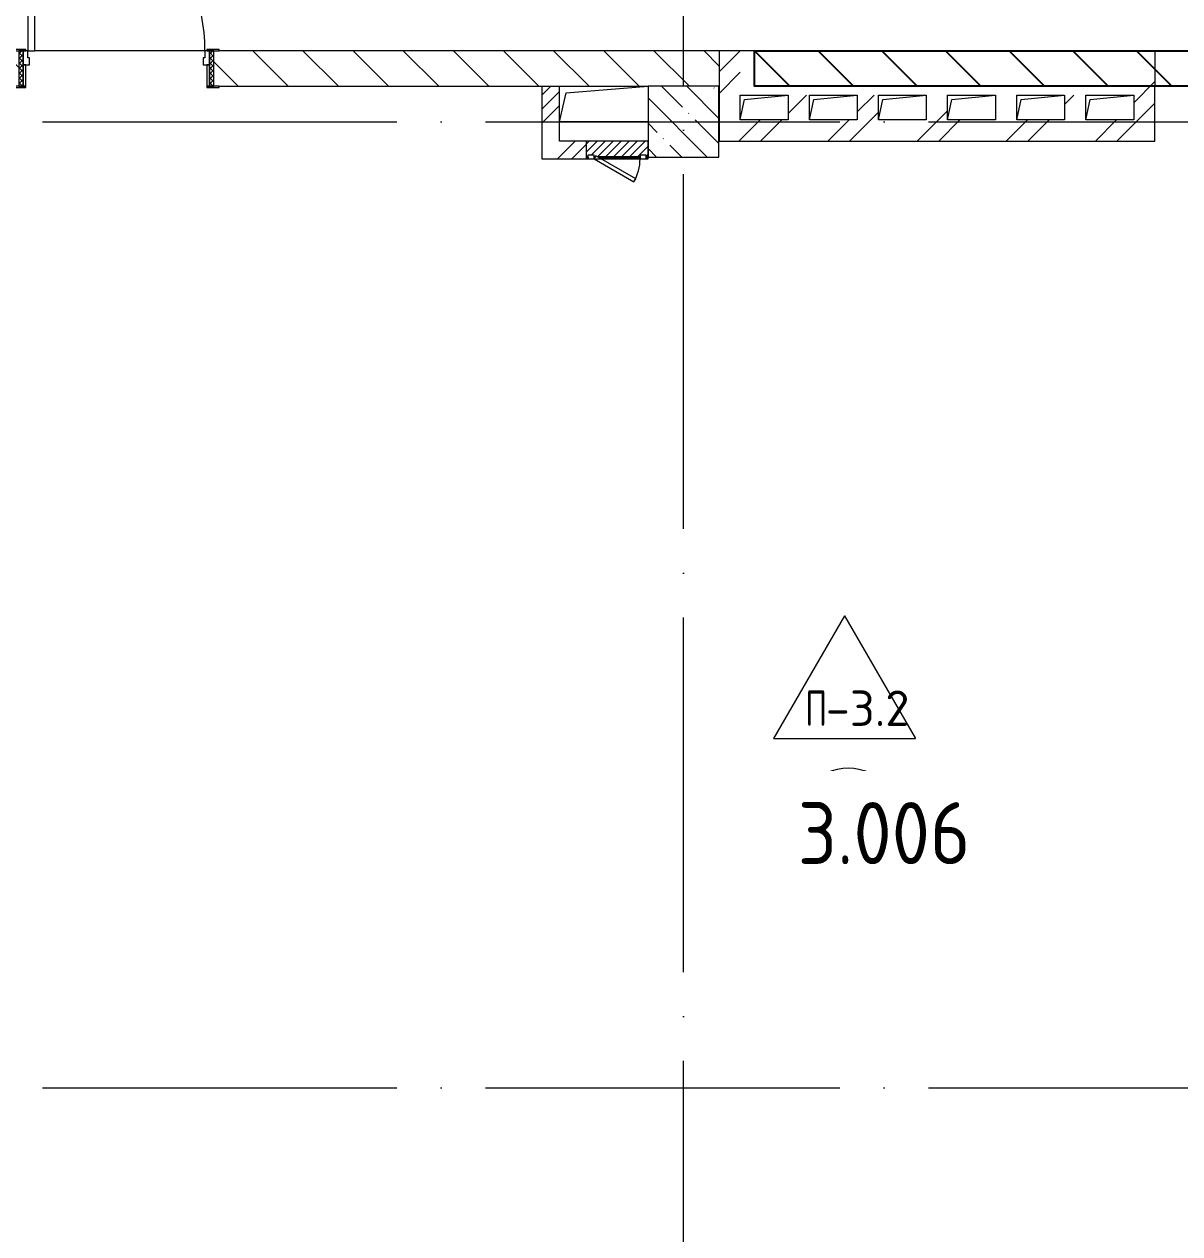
# Model space of a CAD drawing. Header units: millimetres. Extents: x -68946 to 288321, y -402657 to 324925.
# Drawn here: x 43142 to 49662, y -214540 to -207716 of the extents above; entities that cross this region are included whole.
import ezdxf

# ---------------------------------------------------------------- set-up
doc = ezdxf.new("R2010")
doc.units = ezdxf.units.MM
doc.linetypes.add('ADSK_Линия сетки', pattern=[2500, 2000, -250, 0, -250])
for name, color, linetype, lineweight in [('A-AREA-____-IDEN', 250, 'Continuous', 9), ('A-DETL-GENF-OTLN', 250, 'Continuous', 5), ('A-DOOR-____-MCUT', 250, 'Continuous', 5), ('A-DOOR-____-OTLN', 250, 'Continuous', 5), ('A-DOOR-FRAM-MCUT', 31, 'Continuous', 5), ('A-DOOR-FRAM-OTLN', 31, 'Continuous', 5), ('A-FLOR-____-IDEN', 11, 'Continuous', 9), ('A-FLOR-____-OTLN', 192, 'Continuous', 9), ('A-GENM-____-MCUT', 250, 'Continuous', 25), ('A-GENM-____-OTLN', 250, 'Continuous', 9), ('A-GLAZ-____-OTLN', 250, 'Continuous', 5), ('A-WALL-____-MCUT', 250, 'Continuous', 13), ('A-WALL-____-PATT', 250, 'Continuous', 13), ('S-COLS-____-MCUT', 250, 'Continuous', 25), ('S-COLS-____-OTLN', 250, 'Continuous', 9), ('S-GRID-____-OTLN', 250, 'Continuous', 9)]:
    doc.layers.add(name, color=color, linetype=linetype, lineweight=lineweight)
doc.styles.add('ISOCPEUR_1', font='isocpeur.ttf', dxfattribs={"width": 0.9, "height": 250})
doc.styles.add('ISOCPEUR_2', font='isocpeur.ttf', dxfattribs={"height": 160})
pattern_1 = [(45, (-3188.22, -259241.4), (-224.5064, 224.5064), []), (45, (-3108.85, -259241.4), (0, 449.0128), []), (45, (-3267.6, -259241.4), (0, 449.0128), [])]
pattern_2 = [(45, (-3188.22, -259241.4), (-251.4472, 251.4472), []), (45, (-3188.22, -258860.4), (-251.4472, 251.4472), [])]

# ---------------------------------------------------------------- blocks, each defined once
blk = doc.blocks.new('Дверь_СКБ_1Ст_Внутренняя - Д-8_2п_1100x2100h_Кабинет директора_ Канцелярия_ Бухгалтерия_ Кабинеты заместителей директора_ Кабинет организатора внеклассной и внешкольной-41904973-АР1_Маркировочный план 3 этажа')
at = {"layer": 'A-DOOR-____-OTLN'}
h = blk.add_hatch(dxfattribs=at)
h.set_pattern_fill('FP_3', color=256, style=0, pattern_type=2)
h.set_pattern_definition([(135, (1751.41, 164.685), (-14.14214, -14.14214), []), (225, (1751.41, 164.685), (14.14214, -14.14214), [])])
h.paths.add_polyline_path([(537.5, -100), (562.5, -100), (562.5, 100), (537.5, 100), (537.5, 95.5)])
at = {"layer": 'A-DOOR-FRAM-OTLN'}
h = blk.add_hatch(dxfattribs=at)
h.set_pattern_fill('FP_4', color=256, style=0, pattern_type=2)
h.set_pattern_definition([(45, (-371.384, 164.685), (-14.1421, 14.1421), []), (135, (-371.384, 164.685), (-14.1421, -14.1421), [])])
h.paths.add_polyline_path([(-537.5, -100), (-512.5, -100), (-512.5, 100), (-537.5, 100)])
at = {"layer": 'A-DOOR-____-MCUT'}
for p, q in [((-487.5, 1100), (-487.5, 100)), ((-447.5, 1100), (-487.5, 1100)), ((-447.5, 100), (-447.5, 1100)), ((-487.5, 100), (-447.5, 100))]:
    blk.add_line(p, q, dxfattribs=at)
at = {"layer": 'A-DOOR-____-OTLN'}
blk.add_arc((-487.5, 100), 1000, 360, 90, dxfattribs=at)
at = {"layer": 'A-DOOR-FRAM-MCUT'}
for p, q in [((-497.5, 108), (-567.5, 108)), ((-567.5, 108), (-567.5, 100)), ((-567.5, 100), (-497.5, 100)), ((-512.5, 100), (-537.5, 100)), ((-537.5, 100), (-537.5, -100)), ((-487.5, 100), (-512.5, 100)), ((-512.5, 100), (-512.5, 20)), ((-512.5, -100), (-512.5, 100)), ((-497.5, 100), (-512.5, 100)), ((-512.5, 100), (-512.5, 99)), ((-512.5, 99), (-497.5, 99)), ((-497.5, 100), (-497.5, 108)), ((-497.5, 99), (-497.5, 100)), ((-487.5, 60), (-487.5, 100)), ((512.5, 100), (512.5, 60)), ((537.5, 100), (512.5, 100)), ((592.5, 108), (522.5, 108)), ((522.5, 108), (522.5, 100)), ((537.5, 100), (522.5, 100)), ((522.5, 100), (522.5, 99)), ((522.5, 100), (592.5, 100)), ((522.5, 99), (537.5, 99)), ((537.5, 20), (537.5, 100)), ((562.5, 100), (537.5, 100)), ((537.5, 100), (537.5, -100)), ((537.5, 99), (537.5, 100)), ((562.5, -100), (562.5, 100)), ((592.5, 100), (592.5, 108)), ((-512.5, 20), (-477.5, 20)), ((-497.5, 20), (-512.5, 20)), ((-512.5, 20), (-512.5, -100)), ((-497.5, -100), (-497.5, 20)), ((-477.5, 60), (-487.5, 60)), ((-477.5, 20), (-477.5, 60)), ((512.5, 60), (502.5, 60)), ((502.5, 60), (502.5, 20)), ((502.5, 20), (537.5, 20)), ((537.5, 20), (522.5, 20)), ((522.5, 20), (522.5, -100)), ((537.5, -100), (537.5, 20)), ((-497.5, -100), (-567.5, -100)), ((-567.5, -100), (-567.5, -108)), ((-567.5, -108), (-497.5, -108)), ((-537.5, -100), (-512.5, -100)), ((-512.5, -100), (-497.5, -100)), ((-497.5, -108), (-497.5, -100)), ((522.5, -100), (537.5, -100)), ((592.5, -100), (522.5, -100)), ((522.5, -100), (522.5, -108)), ((522.5, -108), (592.5, -108)), ((537.5, -100), (562.5, -100)), ((592.5, -108), (592.5, -100))]:
    blk.add_line(p, q, dxfattribs=at)
blk = doc.blocks.new('_Wn_-As_OpeningMEP_floor__Rectangular - _Wn_-As_OpeningMEP_floor__Rectangular-32466847-АР1_Маркировочный план 3 этажа')
at = {"layer": 'A-DETL-GENF-OTLN', "lineweight": 5}
for p, q in [((-212.2, 112.2), (250, 150)), ((-250, -50), (-212.2, 112.2))]:
    blk.add_line(p, q, dxfattribs=at)
blk = doc.blocks.new('_Wn_-As_OpeningMEP_floor__Rectangular - _Wn_-As_OpeningMEP_floor__Rectangular-V44-АР1_Маркировочный план 3 этажа')
at = {"layer": 'A-DETL-GENF-OTLN', "lineweight": 5}
for p, q in [((-134.4, -17.2), (-110.5, 95.5)), ((-110.5, 95.5), (135, 120))]:
    blk.add_line(p, q, dxfattribs=at)
blk = doc.blocks.new('_Wn_-As_OpeningMEP_floor__Rectangular - _Wn_-As_OpeningMEP_floor__Rectangular-32466859-АР1_Маркировочный план 3 этажа')
at = {"layer": 'A-DETL-GENF-OTLN', "lineweight": 5}
for p, q in [((-135, -20), (-110.5, 95.5)), ((-110.5, 95.5), (135, 120))]:
    blk.add_line(p, q, dxfattribs=at)
blk = doc.blocks.new('_Wn_-As_OpeningMEP_floor__Rectangular - _Wn_-As_OpeningMEP_floor__Rectangular-V45-АР1_Маркировочный план 3 этажа')
at = {"layer": 'A-DETL-GENF-OTLN', "lineweight": 5}
for p, q in [((-135, -20), (-110.5, 95.5)), ((-110.5, 95.5), (135, 120))]:
    blk.add_line(p, q, dxfattribs=at)
blk = doc.blocks.new('BSC_Колонна _Прямоугольная - 400x400-V58-АР1_Маркировочный план 3 этажа')
at = {"layer": 'S-COLS-____-OTLN', "lineweight": 5}
h = blk.add_hatch(dxfattribs=at)
h.set_pattern_fill('FP_32', color=256, style=0, pattern_type=2)
h.set_pattern_definition([(135, (-50049.98, -50975), (-142.5619, -142.5619), []), (135, (-49907.42, -50975), (-142.5619, -142.5619), [252.016, -50.403, 3.353, -47.05])])
h.paths.add_polyline_path([(200, -200), (200, 200), (-200, 200), (-200, -200)])
at = {"layer": 'S-COLS-____-MCUT', "lineweight": 5}
for p, q in [((200, 200), (-200, 200)), ((-200, 200), (-200, -109)), ((200, -200), (200, 200)), ((-200, -109), (-200, -199)), ((-200, -200), (200, -200))]:
    blk.add_line(p, q, dxfattribs=at)
blk = doc.blocks.new('АР_Люк - ЛРС_ВК_350х400_наружный_NCS S 1000-N-42749090-АР1_Маркировочный план 3 этажа')
at = {"layer": 'A-DOOR-____-OTLN'}
h = blk.add_hatch(dxfattribs=at)
h.set_pattern_fill('FP_54', color=256, style=0, pattern_type=2)
h.set_pattern_definition([(45, (125, 0), (-22.6274, 22.6274), [])])
h.paths.add_polyline_path([(-5, 50), (-5, 30), (-40, 30), (-40, 50), (-50, 50), (-50, -50), (300, -50), (300, 50), (290, 50), (290, 47.1), (275.5, 43), (290, 43), (290, 30), (255, 30), (255, 37.1), (265, 40), (255, 41), (255, 50), (250, 50), (249.2, 40), (245, 32.7), (215, 50), (19.8, 50)])
at = {"layer": 'A-DETL-GENF-OTLN', "lineweight": 5}
for p, q in [((300, 50), (-50, 50)), ((-50, 50), (-50, -50)), ((300, -50), (300, 50)), ((-50, -50), (300, -50))]:
    blk.add_line(p, q, dxfattribs=at)
at = {"layer": 'A-DOOR-____-MCUT', "lineweight": 5}
for p, q in [((29.8, 180), (19.8, 162.7)), ((19.8, 162.7), (245, 32.7)), ((255, 50), (29.8, 180)), ((-5, 50), (-40, 50)), ((-40, 50), (-40, 30)), ((-40, 30), (-5, 30)), ((-5, 30), (-5, 50)), ((245, 32.7), (255, 50)), ((290, 50), (255, 50)), ((255, 50), (255, 30)), ((255, 30), (290, 30)), ((290, 30), (290, 50))]:
    blk.add_line(p, q, dxfattribs=at)
blk.add_arc((255, 50), 260, 150, 180, dxfattribs=at)
at = {"layer": 'A-DOOR-____-OTLN'}
blk.add_line((255, 50), (29.8, 180), dxfattribs=at)
blk = doc.blocks.new('ASML_АР_Отделка Люка - ВО Отделка люков_Грунтовка 0_Шпатлевка 0_Окраска 0_0-42723977-АР1_Маркировочный план 3 этажа')
at = {"layer": 'A-GENM-____-MCUT', "lineweight": 5}
for p, q in [((-165, 3), (-175, 3)), ((-175, 3), (-175, 0)), ((102.1, 3), (-130, 3)), ((130, 3), (126, 3)), ((175, 3), (165, 3)), ((175, 0), (175, 3)), ((-175, 0), (-165, 0)), ((-130, 0), (107.3, 0)), ((124.2, 0), (130, 0)), ((165, 0), (175, 0))]:
    blk.add_line(p, q, dxfattribs=at)
blk = doc.blocks.new('AAR_СКБ_Марка_Помещения_мал - Номер-28977439-АР1_Маркировочный план 3 этажа')
at = {"layer": 'A-AREA-____-IDEN'}
blk.add_circle((-0.028, 0), 3, dxfattribs=at)
blk = doc.blocks.new('AAR_СКБ_Марка_Перекрытия - Марка пола-17325028-АР1_Маркировочный план 3 этажа')
at = {"layer": 'A-FLOR-____-IDEN'}
for p, q in [((0, 6.932), (-4.002, 0)), ((0, 6.932), (4.002, 0)), ((-4.002, 0), (4.002, 0))]:
    blk.add_line(p, q, dxfattribs=at)

msp = doc.modelspace()

# ---------------------------------------------------------------- hatches: boundary and pattern name
h = msp.add_hatch()
h.set_pattern_fill('ANSI31', color=256, scale=80, angle=90)
h.set_pattern_definition([(135, (47261.5, -207866.4), (-179.605, -179.605), [])])
h.paths.add_polyline_path([(49911.8153, -208066.3886), (47261.4885, -208066.3886), (47261.4885, -207866.3886), (49911.8153, -207866.3886)])
at = {"layer": 'A-WALL-____-PATT', "lineweight": 15, "true_color": 0x000000}
h = msp.add_hatch(dxfattribs=at)
h.set_pattern_fill('FP_1', color=18, style=0, pattern_type=2)
h.set_pattern_definition([(135, (-3188.22, -259241.39), (-141.42136, -141.42136), [])])
h.paths.add_polyline_path([(46161.7257, -208066.3892), (46161.7763, -208066.3886), (47062.3763, -208066.3886), (47061.7544, -207866.3892), (44211.7763, -207866.3892), (44211.7763, -208066.3892), (46061.7763, -208066.3892)])
h.paths.add_polyline_path([(41961.7763, -208066.3892), (43111.7763, -208066.3886), (43111.7763, -207866.3892), (41961.7763, -207866.3892)])
h = msp.add_hatch(dxfattribs=at)
h.set_pattern_fill('FP_2', color=18, style=0, pattern_type=2)
h.set_pattern_definition(pattern_2)
h.paths.add_polyline_path([(47181.7763, -208256.3886), (47182.3763, -208256.3886), (47182.3763, -207866.3886), (47062.3766, -207866.3892), (47062.3763, -208256.3886), (47151.7298, -208256.3886)])
h = msp.add_hatch(dxfattribs=at)
h.set_pattern_fill('FP_2', color=18, style=0, pattern_type=2)
h.set_pattern_definition(pattern_2)
h.paths.add_polyline_path([(49521.8153, -208256.3886), (49521.8153, -207866.3886), (49401.8156, -207866.3892), (49401.8153, -208256.3886), (49521.7763, -208256.3886)])
h = msp.add_hatch(dxfattribs=at)
h.set_pattern_fill('FP_9', color=18, style=0, pattern_type=2)
h.set_pattern_definition(pattern_1)
h.paths.add_polyline_path([(46062.0636, -208475.3886), (46161.7763, -208475.3886), (46161.7257, -208066.3892), (46061.7763, -208067.546), (46061.7763, -208475.3886)])
h = msp.add_hatch(dxfattribs=at)
h.set_pattern_fill('FP_2', color=18, style=0, pattern_type=2)
h.set_pattern_definition(pattern_2)
h.paths.add_polyline_path([(47571.7763, -208256.3886), (47571.7763, -208116.3886), (47451.7763, -208116.3886), (47451.7763, -208256.3886)])
h = msp.add_hatch(dxfattribs=at)
h.set_pattern_fill('FP_2', color=18, style=0, pattern_type=2)
h.set_pattern_definition(pattern_2)
h.paths.add_polyline_path([(47841.7764, -208256.3886), (47961.7763, -208256.3886), (47961.7763, -208116.3886), (47841.7763, -208116.3886), (47841.7763, -208237.8127)])
h = msp.add_hatch(dxfattribs=at)
h.set_pattern_fill('FP_2', color=18, style=0, pattern_type=2)
h.set_pattern_definition(pattern_2)
h.paths.add_polyline_path([(48305.1684, -208256.3886), (48351.7763, -208256.3886), (48351.776, -208116.3886), (48231.7763, -208116.3886), (48231.7763, -208256.3886)])
h = msp.add_hatch(dxfattribs=at)
h.set_pattern_fill('FP_2', color=18, style=0, pattern_type=2)
h.set_pattern_definition(pattern_2)
h.paths.add_polyline_path([(49011.7763, -208256.3886), (49131.7763, -208256.3886), (49131.7763, -208116.3886), (49011.7763, -208116.3886), (49011.7763, -208227.4837)])
h = msp.add_hatch(dxfattribs=at)
h.set_pattern_fill('FP_2', color=18, style=0, pattern_type=2)
h.set_pattern_definition(pattern_2)
h.paths.add_polyline_path([(47062.3763, -208376.3886), (49521.8153, -208376.3577), (49521.7763, -208256.3886), (47062.3763, -208256.3892), (47062.3763, -208293.2956)])
h = msp.add_hatch(dxfattribs=at)
h.set_pattern_fill('FP_9', color=18, style=0, pattern_type=2)
h.set_pattern_definition(pattern_1)
h.paths.add_polyline_path([(46167.4638, -208475.3886), (46311.7544, -208475.3886), (46311.7544, -208375.3886), (46161.7763, -208375.3886), (46161.7763, -208475.3886)])

# ---------------------------------------------------------------- linework, layer by layer
msp.add_lwpolyline([(49911.8153, -208066.3886), (47261.4885, -208066.3886), (47261.4885, -207866.3886), (49911.8153, -207866.3886)], close=True)
at = {"layer": 'A-FLOR-____-OTLN', "color": 18, "lineweight": 5, "true_color": 0x000000}
for p, q in [((44161.7763, -207866.3892), (43201.7763, -207866.3892)), ((46661.7544, -208266.3886), (46161.7763, -208266.3886))]:
    msp.add_line(p, q, dxfattribs=at)
at = {"layer": 'A-WALL-____-MCUT', "color": 18, "lineweight": 15, "true_color": 0x000000}
for p, q in [((47062.3763, -207866.3892), (44241.7763, -207866.3892)), ((47062.3763, -207866.3886), (47062.3763, -208376.3886)), ((49521.8153, -207866.3886), (47062.3763, -207866.3886)), ((49881.8153, -207866.3892), (49521.8153, -207866.3892)), ((49521.8153, -207866.3892), (49521.8153, -208066.3892)), ((44241.7763, -208066.3892), (46661.7544, -208066.3892)), ((46061.7763, -208066.3892), (46061.7763, -208475.3886)), ((46161.7763, -208375.3886), (46161.7763, -208066.3892)), ((47182.3763, -208256.3886), (47182.3763, -208116.3886)), ((47182.3763, -208116.3886), (47451.7763, -208116.3886)), ((47451.7763, -208116.3886), (47451.7763, -208256.3886)), ((47571.7763, -208256.3886), (47571.7763, -208116.3886)), ((47571.7763, -208116.3886), (47841.7763, -208116.3886)), ((47841.7763, -208116.3886), (47841.7763, -208256.3886)), ((47961.7763, -208256.3886), (47961.7763, -208116.3886)), ((47961.7763, -208116.3886), (48231.7763, -208116.3886)), ((48231.7763, -208116.3886), (48231.7763, -208256.3886)), ((48351.7763, -208256.3886), (48351.7763, -208116.3886)), ((48351.7763, -208116.3886), (48621.7763, -208116.3886)), ((48621.7763, -208116.3886), (48621.7763, -208256.3886)), ((48741.7763, -208256.3886), (48741.7763, -208116.3886)), ((48741.7763, -208116.3886), (49011.7763, -208116.3886)), ((49011.7763, -208116.3886), (49011.7763, -208256.3886)), ((49131.7763, -208256.3886), (49131.7763, -208116.3886)), ((49131.7763, -208116.3886), (49401.8153, -208116.3886)), ((49401.8153, -208116.3886), (49401.8153, -208256.3886)), ((49521.8153, -208066.3892), (49881.8153, -208066.3892)), ((49521.8153, -208376.3886), (49521.8153, -208066.3892)), ((47451.7763, -208256.3886), (47182.3763, -208256.3886)), ((47841.7763, -208256.3886), (47571.7763, -208256.3886)), ((48231.7763, -208256.3886), (47961.7763, -208256.3886)), ((48621.7763, -208256.3886), (48351.7763, -208256.3886)), ((49011.7763, -208256.3886), (48741.7763, -208256.3886)), ((49401.8153, -208256.3886), (49131.7763, -208256.3886)), ((46661.7544, -208375.3886), (46161.7763, -208375.3886)), ((47062.3763, -208376.3886), (49521.8153, -208376.3886)), ((46061.7763, -208475.3886), (46321.7544, -208475.3886)), ((46396.7544, -208475.3886), (46616.7544, -208475.3886)), ((46651.7544, -208475.3886), (46661.7544, -208475.3886)), ((46661.7544, -208475.3886), (46661.7544, -208468.3886))]:
    msp.add_line(p, q, dxfattribs=at)
at = {"layer": 'S-GRID-____-OTLN', "color": 18, "linetype": 'ADSK_Линия сетки', "true_color": 0x000000}
for p, q in [((46861.7763, -220563.733), (46861.7763, -199653.1503)), ((-6757.7749, -208266.3886), (70471.963, -208266.3886)), ((-6757.7749, -213716.3886), (70471.963, -213716.3886))]:
    msp.add_line(p, q, dxfattribs=at)

# ---------------------------------------------------------------- block references
at = {"layer": 'A-AREA-____-IDEN', "color": 18, "true_color": 0x000000, "xscale": 99.99999999999993, "yscale": 99.99999999999993, "zscale": 99.99999999999993}
msp.add_blockref('AAR_СКБ_Марка_Помещения_мал - Номер-28977439-АР1_Маркировочный план 3 этажа', (47794.0757, -212212.0818), dxfattribs=at)
at = {"layer": 'A-DOOR-____-OTLN', "color": 18, "true_color": 0x000000}
msp.add_blockref('Дверь_СКБ_1Ст_Внутренняя - Д-8_2п_1100x2100h_Кабинет директора_ Канцелярия_ Бухгалтерия_ Кабинеты заместителей директора_ Кабинет организатора внеклассной и внешкольной-41904973-АР1_Маркировочный план 3 этажа', (43649.2763, -207966.3892), dxfattribs=at)
at = {"layer": 'A-DOOR-____-OTLN', "color": 18, "true_color": 0x000000, "rotation": 180}
msp.add_blockref('АР_Люк - ЛРС_ВК_350х400_наружный_NCS S 1000-N-42749090-АР1_Маркировочный план 3 этажа', (46611.7544, -208425.3886), dxfattribs=at)
at = {"layer": 'A-FLOR-____-IDEN', "color": 18, "true_color": 0x000000, "xscale": 99.99999999999993, "yscale": 99.99999999999993, "zscale": 99.99999999999993}
msp.add_blockref('AAR_СКБ_Марка_Перекрытия - Марка пола-17325028-АР1_Маркировочный план 3 этажа', (47769.662, -211746.6321), dxfattribs=at)
at = {"layer": 'A-GENM-____-OTLN', "color": 18, "lineweight": 5, "true_color": 0x000000, "rotation": 180}
msp.add_blockref('ASML_АР_Отделка Люка - ВО Отделка люков_Грунтовка 0_Шпатлевка 0_Окраска 0_0-42723977-АР1_Маркировочный план 3 этажа', (46486.7544, -208465.3886), dxfattribs=at)
at = {"layer": 'A-GLAZ-____-OTLN', "color": 18, "true_color": 0x000000}
for name, p in [('_Wn_-As_OpeningMEP_floor__Rectangular - _Wn_-As_OpeningMEP_floor__Rectangular-32466847-АР1_Маркировочный план 3 этажа', (46411.7763, -208216.3886)), ('_Wn_-As_OpeningMEP_floor__Rectangular - _Wn_-As_OpeningMEP_floor__Rectangular-V44-АР1_Маркировочный план 3 этажа', (47316.7763, -208236.3889)), ('_Wn_-As_OpeningMEP_floor__Rectangular - _Wn_-As_OpeningMEP_floor__Rectangular-32466859-АР1_Маркировочный план 3 этажа', (47706.7763, -208236.3889)), ('_Wn_-As_OpeningMEP_floor__Rectangular - _Wn_-As_OpeningMEP_floor__Rectangular-V45-АР1_Маркировочный план 3 этажа', (48096.7763, -208236.3883)), ('_Wn_-As_OpeningMEP_floor__Rectangular - _Wn_-As_OpeningMEP_floor__Rectangular-V45-АР1_Маркировочный план 3 этажа', (48486.7763, -208236.3883)), ('_Wn_-As_OpeningMEP_floor__Rectangular - _Wn_-As_OpeningMEP_floor__Rectangular-V45-АР1_Маркировочный план 3 этажа', (48876.7763, -208236.3883)), ('_Wn_-As_OpeningMEP_floor__Rectangular - _Wn_-As_OpeningMEP_floor__Rectangular-V45-АР1_Маркировочный план 3 этажа', (49266.7763, -208236.3883))]:
    msp.add_blockref(name, p, dxfattribs=at)
at = {"layer": 'S-COLS-____-OTLN', "color": 18, "lineweight": 5, "true_color": 0x000000}
msp.add_blockref('BSC_Колонна _Прямоугольная - 400x400-V58-АР1_Маркировочный план 3 этажа', (46861.7544, -208266.3886), dxfattribs=at)

# ---------------------------------------------------------------- texts
at = {"layer": 'A-FLOR-____-IDEN', "color": 18, "true_color": 0x000000, "char_height": 200, "attachment_point": 1, "style": 'ISOCPEUR_2'}
for s, insert, width in [('\\fISOCPEUR|b0|i0|c204|p34|;\\W.7;П', (47548.3271, -211475.2463), 140.295312), ('-3.2', (47664.0823, -211475.2463), 420.885937)]:
    msp.add_mtext(s, dxfattribs=dict(at, insert=insert, width=width))

# ---------------------------------------------------------------- next in the draw order: texts
at = {"layer": 'A-AREA-____-IDEN', "color": 18, "true_color": 0x000000, "insert": (47506.1753, -212104.5963), "char_height": 350, "width": 654.177, "attachment_point": 1, "style": 'ISOCPEUR_1', "bg_fill": 3, "box_fill_scale": 1.5, "bg_fill_color": 256, "bg_fill_transparency": 0}
msp.add_mtext('3.006', dxfattribs=at)

doc.saveas('drawing.dxf')
